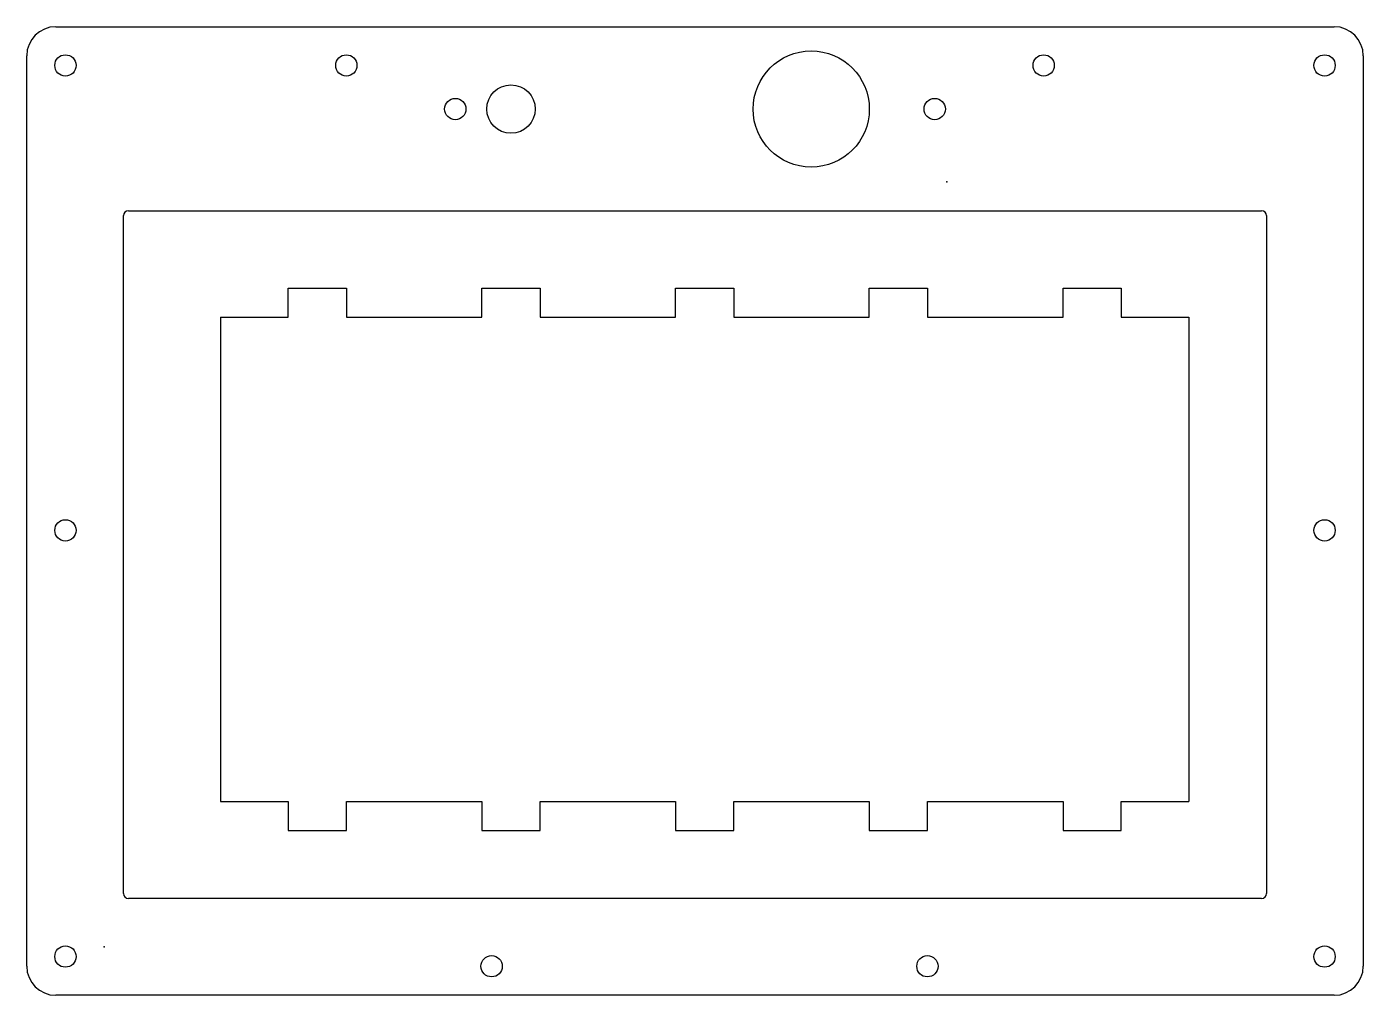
# Model space of a CAD drawing. Extents: x 0 to 138, y 0 to 100.
import ezdxf

# ---------------------------------------------------------------- set-up
doc = ezdxf.new("R2010")
doc.units = 0
for name, color, linetype in [('20', 7, 'CONTINUOUS'), ('23', 7, 'CONTINUOUS'), ('24', 7, 'CONTINUOUS')]:
    doc.layers.add(name, color=color, linetype=linetype)

msp = doc.modelspace()

# ---------------------------------------------------------------- linework, layer by layer
at = {"layer": '20'}
for p, q in [((3, 100), (135, 100)), ((0, 3), (0, 97)), ((138, 97), (138, 3)), ((10, 10.5), (10, 80.5)), ((10.5, 81), (127.5, 81)), ((128, 80.5), (128, 10.5)), ((27, 70), (27, 73)), ((27, 73), (33, 73)), ((33, 73), (33, 70)), ((47, 70), (47, 73)), ((47, 73), (53, 73)), ((53, 73), (53, 70)), ((67, 70), (67, 73)), ((67, 73), (73, 73)), ((73, 73), (73, 70)), ((87, 70), (87, 73)), ((87, 73), (93, 73)), ((93, 73), (93, 70)), ((107, 70), (107, 73)), ((107, 73), (113, 73)), ((113, 73), (113, 70)), ((20, 70), (27, 70)), ((20, 70), (20, 20)), ((33, 70), (47, 70)), ((53, 70), (67, 70)), ((73, 70), (87, 70)), ((93, 70), (107, 70)), ((113, 70), (120, 70)), ((120, 70), (120, 20)), ((20, 20), (27, 20)), ((27, 20), (27, 17)), ((33, 20), (47, 20)), ((33, 17), (33, 20)), ((47, 20), (47, 17)), ((53, 20), (67, 20)), ((53, 17), (53, 20)), ((67, 20), (67, 17)), ((73, 20), (87, 20)), ((73, 17), (73, 20)), ((87, 20), (87, 17)), ((93, 20), (107, 20)), ((93, 17), (93, 20)), ((107, 20), (107, 17)), ((113, 20), (120, 20)), ((113, 17), (113, 20)), ((27, 17), (33, 17)), ((47, 17), (53, 17)), ((67, 17), (73, 17)), ((87, 17), (93, 17)), ((107, 17), (113, 17)), ((127.5, 10), (10.5, 10)), ((135, 0), (3, 0))]:
    msp.add_line(p, q, dxfattribs=at)
for centre, radius in [((4, 96), 1.1), ((33, 96), 1.1), ((81, 91.5), 6), ((105, 96), 1.1), ((134, 96), 1.1), ((50, 91.5), 2.5), ((44.25, 91.5), 1.1), ((93.75, 91.5), 1.1), ((4, 48), 1.1), ((134, 48), 1.1), ((4, 4), 1.1), ((134, 4), 1.1), ((48, 3), 1.1), ((93, 3), 1.1)]:
    msp.add_circle(centre, radius, dxfattribs=at)
for centre, radius, start, end in [((3, 97), 3, 90, 180), ((135, 97), 3, 0, 90), ((10.5, 80.5), 0.5, 90, 180), ((127.5, 80.5), 0.5, 0, 90), ((10.5, 10.5), 0.5, 180, 270), ((127.5, 10.5), 0.5, 270, 0), ((3, 3), 3, 180, 270), ((135, 3), 3, 270, 0)]:
    msp.add_arc(centre, radius, start, end, dxfattribs=at)
at = {"layer": '23'}
msp.add_point((8, 5), dxfattribs=at)
at = {"layer": '24'}
msp.add_point((95, 84), dxfattribs=at)

doc.saveas('drawing.dxf')
